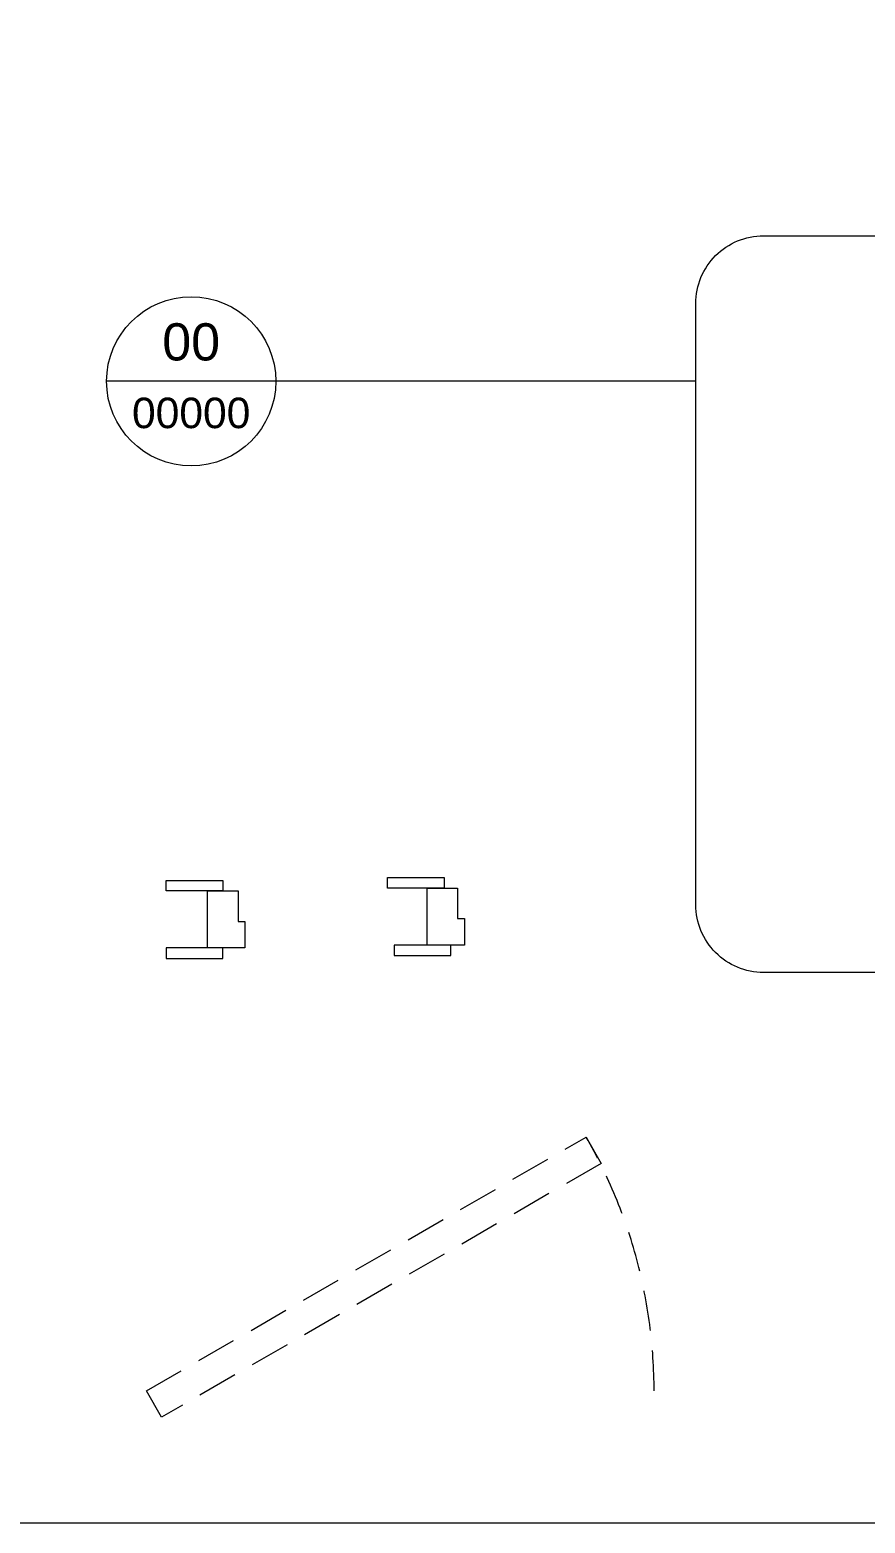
# Model space of a CAD drawing. Header units: millimetres. Extents: x -18512 to 101824, y -95768 to 52898.
# Drawn here: x -15290 to -14056, y -5960 to -3754 of the extents above; entities that cross this region are included whole.
import ezdxf
from ezdxf.enums import TextEntityAlignment as Align

# ---------------------------------------------------------------- set-up
doc = ezdxf.new("R2010")
doc.units = ezdxf.units.MM
doc.header["$LTSCALE"] = 25
doc.linetypes.add('HIDDEN2', pattern=[4.7625, 3.175, -1.5875])
doc.layers.get('0').update_dxf_attribs({"color": 254, "lineweight": 0})
doc.layers.add('_FW_NOTES', color=252, linetype='Continuous', lineweight=0)
doc.styles.get("Standard").update_dxf_attribs({"font": 'arial.ttf'})

# ---------------------------------------------------------------- blocks, each defined once
blk = doc.blocks.new('*U76')
at = {"layer": '_FW_NOTES', "color": 1, "linetype": 'ByBlock', "flags": 128}
blk.add_lwpolyline([(0, 1088.3), (1025, 1088.3, -0.414214), (1125, 988.3), (1125, 100, -0.414214), (1025, 0), (0, 0, -0.414214), (-100, 100), (-100, 988.3, -0.414214)], format="xyb", close=True, dxfattribs=at)
blk = doc.blocks.new('*U77')
for p, q in [((504.6, -14.2), (254.6, -14.2)), ((1125, -14.2), (504.6, -14.2))]:
    blk.add_line(p, q)
blk.add_circle((379.6, -14.2), 125)
for tag, height, p in [('REF1', 55, (379.6, 16.6)), ('REF2', 45, (379.6, -83.4))]:
    blk.add_attdef(tag, text='', height=height).set_placement(p, align=Align.CENTER)
blk = doc.blocks.new('*U79')
for p, q in [((0, 84.1), (45, 84.1)), ((0, 0), (0, 84.1)), ((45, 84.1), (45, 39.1)), ((45, 39.1), (55, 39.1)), ((55, 39.1), (55, 0)), ((55, 0), (0, 0))]:
    blk.add_line(p, q)
for points in [[(22.5, 99.6), (22.5, 84.1), (-61.3, 84.1), (-61.3, 99.6)], [(22.5, -15.6), (22.5, 0), (-61.3, 0), (-61.3, -15.6)]]:
    blk.add_lwpolyline(points, close=True)
blk = doc.blocks.new('door_dynamic_06')
at = {"linetype": 'HIDDEN2', "ltscale": 0.75}
blk.add_lwpolyline([(0, 0), (649.5, 375), (672, 336), (22.5, -39)], close=True, dxfattribs=at)
blk.add_arc((0, 0), 750, 0, 30, dxfattribs=at)
blk = doc.blocks.new('*U82')
for p, q in [((0, 84.1), (45, 84.1)), ((0, 0), (0, 84.1)), ((45, 84.1), (45, 39.1)), ((45, 39.1), (55, 39.1)), ((55, 39.1), (55, 0)), ((55, 0), (0, 0))]:
    blk.add_line(p, q)
for points in [[(25, 99.6), (25, 84.1), (-58.8, 84.1), (-58.8, 99.6)], [(35, -15.6), (35, 0), (-48.8, 0), (-48.8, -15.6)]]:
    blk.add_lwpolyline(points, close=True)

msp = doc.modelspace()

# ---------------------------------------------------------------- linework, layer by layer
at = {"lineweight": 0}
msp.add_lwpolyline([(-16308.8, -3709.6), (-12771.9, -3709.6), (-12771.9, -5960.2), (-16308.8, -5960.2)], close=True, dxfattribs=at)

# ---------------------------------------------------------------- block references
for name, p in [('*U76', (-14206.3, -5146.6)), ('*U82', (-14703.1, -5106.2)), ('*U79', (-15027.5, -5110.4)), ('door_dynamic_06', (-15117.9, -5764.8))]:
    msp.add_blockref(name, p, dxfattribs=at)
ref = msp.add_blockref('*U77', (-15431.3, -4259.1), dxfattribs=at)
ref.add_attrib('REF1', '00', dxfattribs={"height": 55}).set_placement((-15051.7, -4242.5), align=Align.CENTER)
ref.add_attrib('REF2', '00000', dxfattribs={"height": 45}).set_placement((-15051.7, -4342.5), align=Align.CENTER)
ref.add_attrib('REF1', '00', dxfattribs={"height": 55}).set_placement((-15051.7, -4242.5), align=Align.CENTER)
ref.add_attrib('REF2', '00000', dxfattribs={"height": 45}).set_placement((-15051.7, -4342.5), align=Align.CENTER)
ref.add_attrib('REF1', '00', dxfattribs={"height": 55}).set_placement((-15051.7, -4242.5), align=Align.CENTER)
ref.add_attrib('REF2', '00000', dxfattribs={"height": 45}).set_placement((-15051.7, -4342.5), align=Align.CENTER)
ref.add_attrib('REF1', '00', dxfattribs={"height": 55}).set_placement((-15051.7, -4242.5), align=Align.CENTER)
ref.add_attrib('REF2', '00000', dxfattribs={"height": 45}).set_placement((-15051.7, -4342.5), align=Align.CENTER)
ref.add_attrib('REF1', '00', dxfattribs={"height": 55}).set_placement((-15051.7, -4242.5), align=Align.CENTER)
ref.add_attrib('REF2', '00000', dxfattribs={"height": 45}).set_placement((-15051.7, -4342.5), align=Align.CENTER)
ref.add_attrib('REF1', '00', dxfattribs={"height": 55}).set_placement((-15051.7, -4242.5), align=Align.CENTER)
ref.add_attrib('REF2', '00000', dxfattribs={"height": 45}).set_placement((-15051.7, -4342.5), align=Align.CENTER)
ref.add_attrib('REF1', '00', dxfattribs={"height": 55}).set_placement((-15051.7, -4242.5), align=Align.CENTER)
ref.add_attrib('REF2', '00000', dxfattribs={"height": 45}).set_placement((-15051.7, -4342.5), align=Align.CENTER)
ref.add_attrib('REF1', '00', dxfattribs={"height": 55}).set_placement((-15051.7, -4242.5), align=Align.CENTER)
ref.add_attrib('REF2', '00000', dxfattribs={"height": 45}).set_placement((-15051.7, -4342.5), align=Align.CENTER)
ref.add_attrib('REF1', '00', dxfattribs={"height": 55}).set_placement((-15051.7, -4242.5), align=Align.CENTER)
ref.add_attrib('REF2', '00000', dxfattribs={"height": 45}).set_placement((-15051.7, -4342.5), align=Align.CENTER)
ref.add_attrib('REF1', '00', dxfattribs={"height": 55}).set_placement((-15051.7, -4242.5), align=Align.CENTER)
ref.add_attrib('REF2', '00000', dxfattribs={"height": 45}).set_placement((-15051.7, -4342.5), align=Align.CENTER)
ref.add_attrib('REF1', '00', dxfattribs={"height": 55}).set_placement((-15051.7, -4242.5), align=Align.CENTER)
ref.add_attrib('REF2', '00000', dxfattribs={"height": 45}).set_placement((-15051.7, -4342.5), align=Align.CENTER)
ref.add_attrib('REF1', '00', dxfattribs={"height": 55}).set_placement((-15051.7, -4242.5), align=Align.CENTER)
ref.add_attrib('REF2', '00000', dxfattribs={"height": 45}).set_placement((-15051.7, -4342.5), align=Align.CENTER)
ref.add_attrib('REF1', '00', dxfattribs={"height": 55}).set_placement((-15051.7, -4242.5), align=Align.CENTER)
ref.add_attrib('REF2', '00000', dxfattribs={"height": 45}).set_placement((-15051.7, -4342.5), align=Align.CENTER)
ref.add_attrib('REF1', '00', dxfattribs={"height": 55}).set_placement((-15051.7, -4242.5), align=Align.CENTER)
ref.add_attrib('REF2', '00000', dxfattribs={"height": 45}).set_placement((-15051.7, -4342.5), align=Align.CENTER)
ref.add_attrib('REF1', '00', dxfattribs={"height": 55}).set_placement((-15051.7, -4242.5), align=Align.CENTER)
ref.add_attrib('REF2', '00000', dxfattribs={"height": 45}).set_placement((-15051.7, -4342.5), align=Align.CENTER)
ref.add_attrib('REF1', '00', dxfattribs={"height": 55}).set_placement((-15051.7, -4242.5), align=Align.CENTER)
ref.add_attrib('REF2', '00000', dxfattribs={"height": 45}).set_placement((-15051.7, -4342.5), align=Align.CENTER)
ref.add_attrib('REF1', '00', dxfattribs={"height": 55}).set_placement((-15051.7, -4242.5), align=Align.CENTER)
ref.add_attrib('REF2', '00000', dxfattribs={"height": 45}).set_placement((-15051.7, -4342.5), align=Align.CENTER)
ref.add_attrib('REF1', '00', dxfattribs={"height": 55}).set_placement((-15051.7, -4242.5), align=Align.CENTER)
ref.add_attrib('REF2', '00000', dxfattribs={"height": 45}).set_placement((-15051.7, -4342.5), align=Align.CENTER)
ref.add_attrib('REF1', '00', dxfattribs={"height": 55}).set_placement((-15051.7, -4242.5), align=Align.CENTER)
ref.add_attrib('REF2', '00000', dxfattribs={"height": 45}).set_placement((-15051.7, -4342.5), align=Align.CENTER)
ref.add_attrib('REF1', '00', dxfattribs={"height": 55}).set_placement((-15051.7, -4242.5), align=Align.CENTER)
ref.add_attrib('REF2', '00000', dxfattribs={"height": 45}).set_placement((-15051.7, -4342.5), align=Align.CENTER)
ref.add_attrib('REF1', '00', dxfattribs={"height": 55}).set_placement((-15051.7, -4242.5), align=Align.CENTER)
ref.add_attrib('REF2', '00000', dxfattribs={"height": 45}).set_placement((-15051.7, -4342.5), align=Align.CENTER)
ref.add_attrib('REF1', '00', dxfattribs={"height": 55}).set_placement((-15051.7, -4242.5), align=Align.CENTER)
ref.add_attrib('REF2', '00000', dxfattribs={"height": 45}).set_placement((-15051.7, -4342.5), align=Align.CENTER)
ref.add_attrib('REF1', '00', dxfattribs={"height": 55}).set_placement((-15051.7, -4242.5), align=Align.CENTER)
ref.add_attrib('REF2', '00000', dxfattribs={"height": 45}).set_placement((-15051.7, -4342.5), align=Align.CENTER)
ref.add_attrib('REF1', '00', dxfattribs={"height": 55}).set_placement((-15051.7, -4242.5), align=Align.CENTER)
ref.add_attrib('REF2', '00000', dxfattribs={"height": 45}).set_placement((-15051.7, -4342.5), align=Align.CENTER)
ref.add_attrib('REF1', '00', dxfattribs={"height": 55}).set_placement((-15051.7, -4242.5), align=Align.CENTER)
ref.add_attrib('REF2', '00000', dxfattribs={"height": 45}).set_placement((-15051.7, -4342.5), align=Align.CENTER)
ref.add_attrib('REF1', '00', dxfattribs={"height": 55}).set_placement((-15051.7, -4242.5), align=Align.CENTER)
ref.add_attrib('REF2', '00000', dxfattribs={"height": 45}).set_placement((-15051.7, -4342.5), align=Align.CENTER)
ref.add_attrib('REF1', '00', dxfattribs={"height": 55}).set_placement((-15051.7, -4242.5), align=Align.CENTER)
ref.add_attrib('REF2', '00000', dxfattribs={"height": 45}).set_placement((-15051.7, -4342.5), align=Align.CENTER)
ref.add_attrib('REF1', '00', dxfattribs={"height": 55}).set_placement((-15051.7, -4242.5), align=Align.CENTER)
ref.add_attrib('REF2', '00000', dxfattribs={"height": 45}).set_placement((-15051.7, -4342.5), align=Align.CENTER)
ref.add_attrib('REF1', '00', dxfattribs={"height": 55}).set_placement((-15051.7, -4242.5), align=Align.CENTER)
ref.add_attrib('REF2', '00000', dxfattribs={"height": 45}).set_placement((-15051.7, -4342.5), align=Align.CENTER)
ref.add_attrib('REF1', '00', dxfattribs={"height": 55}).set_placement((-15051.7, -4242.5), align=Align.CENTER)
ref.add_attrib('REF2', '00000', dxfattribs={"height": 45}).set_placement((-15051.7, -4342.5), align=Align.CENTER)
ref.add_attrib('REF1', '00', dxfattribs={"height": 55}).set_placement((-15051.7, -4242.5), align=Align.CENTER)
ref.add_attrib('REF2', '00000', dxfattribs={"height": 45}).set_placement((-15051.7, -4342.5), align=Align.CENTER)
ref.add_attrib('REF1', '00', dxfattribs={"height": 55}).set_placement((-15051.7, -4242.5), align=Align.CENTER)
ref.add_attrib('REF2', '00000', dxfattribs={"height": 45}).set_placement((-15051.7, -4342.5), align=Align.CENTER)
ref.add_attrib('REF1', '00', dxfattribs={"height": 55}).set_placement((-15051.7, -4242.5), align=Align.CENTER)
ref.add_attrib('REF2', '00000', dxfattribs={"height": 45}).set_placement((-15051.7, -4342.5), align=Align.CENTER)
ref.add_attrib('REF1', '00', dxfattribs={"height": 55}).set_placement((-15051.7, -4242.5), align=Align.CENTER)
ref.add_attrib('REF2', '00000', dxfattribs={"height": 45}).set_placement((-15051.7, -4342.5), align=Align.CENTER)
ref.add_attrib('REF1', '00', dxfattribs={"height": 55}).set_placement((-15051.7, -4242.5), align=Align.CENTER)
ref.add_attrib('REF2', '00000', dxfattribs={"height": 45}).set_placement((-15051.7, -4342.5), align=Align.CENTER)
ref.add_attrib('REF1', '00', dxfattribs={"height": 55}).set_placement((-15051.7, -4242.5), align=Align.CENTER)
ref.add_attrib('REF2', '00000', dxfattribs={"height": 45}).set_placement((-15051.7, -4342.5), align=Align.CENTER)
ref.add_attrib('REF1', '00', dxfattribs={"height": 55}).set_placement((-15051.7, -4242.5), align=Align.CENTER)
ref.add_attrib('REF2', '00000', dxfattribs={"height": 45}).set_placement((-15051.7, -4342.5), align=Align.CENTER)
ref.add_attrib('REF1', '00', dxfattribs={"height": 55}).set_placement((-15051.7, -4242.5), align=Align.CENTER)
ref.add_attrib('REF2', '00000', dxfattribs={"height": 45}).set_placement((-15051.7, -4342.5), align=Align.CENTER)
ref.add_attrib('REF1', '00', dxfattribs={"height": 55}).set_placement((-15051.7, -4242.5), align=Align.CENTER)
ref.add_attrib('REF2', '00000', dxfattribs={"height": 45}).set_placement((-15051.7, -4342.5), align=Align.CENTER)
ref.add_attrib('REF1', '00', dxfattribs={"height": 55}).set_placement((-15051.7, -4242.5), align=Align.CENTER)
ref.add_attrib('REF2', '00000', dxfattribs={"height": 45}).set_placement((-15051.7, -4342.5), align=Align.CENTER)
ref.add_attrib('REF1', '00', dxfattribs={"height": 55}).set_placement((-15051.7, -4242.5), align=Align.CENTER)
ref.add_attrib('REF2', '00000', dxfattribs={"height": 45}).set_placement((-15051.7, -4342.5), align=Align.CENTER)
ref.add_attrib('REF1', '00', dxfattribs={"height": 55}).set_placement((-15051.7, -4242.5), align=Align.CENTER)
ref.add_attrib('REF2', '00000', dxfattribs={"height": 45}).set_placement((-15051.7, -4342.5), align=Align.CENTER)
ref.add_attrib('REF1', '00', dxfattribs={"height": 55}).set_placement((-15051.7, -4242.5), align=Align.CENTER)
ref.add_attrib('REF2', '00000', dxfattribs={"height": 45}).set_placement((-15051.7, -4342.5), align=Align.CENTER)
ref.add_attrib('REF1', '00', dxfattribs={"height": 55}).set_placement((-15051.7, -4242.5), align=Align.CENTER)
ref.add_attrib('REF2', '00000', dxfattribs={"height": 45}).set_placement((-15051.7, -4342.5), align=Align.CENTER)
ref.add_attrib('REF1', '00', dxfattribs={"height": 55}).set_placement((-15051.7, -4242.5), align=Align.CENTER)
ref.add_attrib('REF2', '00000', dxfattribs={"height": 45}).set_placement((-15051.7, -4342.5), align=Align.CENTER)
ref.add_attrib('REF1', '00', dxfattribs={"height": 55}).set_placement((-15051.7, -4242.5), align=Align.CENTER)
ref.add_attrib('REF2', '00000', dxfattribs={"height": 45}).set_placement((-15051.7, -4342.5), align=Align.CENTER)
ref.add_attrib('REF1', '00', dxfattribs={"height": 55}).set_placement((-15051.7, -4242.5), align=Align.CENTER)
ref.add_attrib('REF2', '00000', dxfattribs={"height": 45}).set_placement((-15051.7, -4342.5), align=Align.CENTER)
ref.add_attrib('REF1', '00', dxfattribs={"height": 55}).set_placement((-15051.7, -4242.5), align=Align.CENTER)
ref.add_attrib('REF2', '00000', dxfattribs={"height": 45}).set_placement((-15051.7, -4342.5), align=Align.CENTER)
ref.add_attrib('REF1', '00', dxfattribs={"height": 55}).set_placement((-15051.7, -4242.5), align=Align.CENTER)
ref.add_attrib('REF2', '00000', dxfattribs={"height": 45}).set_placement((-15051.7, -4342.5), align=Align.CENTER)
ref.add_attrib('REF1', '00', dxfattribs={"height": 55}).set_placement((-15051.7, -4242.5), align=Align.CENTER)
ref.add_attrib('REF2', '00000', dxfattribs={"height": 45}).set_placement((-15051.7, -4342.5), align=Align.CENTER)
ref.add_attrib('REF1', '00', dxfattribs={"height": 55}).set_placement((-15051.7, -4242.5), align=Align.CENTER)
ref.add_attrib('REF2', '00000', dxfattribs={"height": 45}).set_placement((-15051.7, -4342.5), align=Align.CENTER)
ref.add_attrib('REF1', '00', dxfattribs={"height": 55}).set_placement((-15051.7, -4242.5), align=Align.CENTER)
ref.add_attrib('REF2', '00000', dxfattribs={"height": 45}).set_placement((-15051.7, -4342.5), align=Align.CENTER)
ref.add_attrib('REF1', '00', dxfattribs={"height": 55}).set_placement((-15051.7, -4242.5), align=Align.CENTER)
ref.add_attrib('REF2', '00000', dxfattribs={"height": 45}).set_placement((-15051.7, -4342.5), align=Align.CENTER)
ref.add_attrib('REF1', '00', dxfattribs={"height": 55}).set_placement((-15051.7, -4242.5), align=Align.CENTER)
ref.add_attrib('REF2', '00000', dxfattribs={"height": 45}).set_placement((-15051.7, -4342.5), align=Align.CENTER)
ref.add_attrib('REF1', '00', dxfattribs={"height": 55}).set_placement((-15051.7, -4242.5), align=Align.CENTER)
ref.add_attrib('REF2', '00000', dxfattribs={"height": 45}).set_placement((-15051.7, -4342.5), align=Align.CENTER)
ref.add_attrib('REF1', '00', dxfattribs={"height": 55}).set_placement((-15051.7, -4242.5), align=Align.CENTER)
ref.add_attrib('REF2', '00000', dxfattribs={"height": 45}).set_placement((-15051.7, -4342.5), align=Align.CENTER)
ref.add_attrib('REF1', '00', dxfattribs={"height": 55}).set_placement((-15051.7, -4242.5), align=Align.CENTER)
ref.add_attrib('REF2', '00000', dxfattribs={"height": 45}).set_placement((-15051.7, -4342.5), align=Align.CENTER)
ref.add_attrib('REF1', '00', dxfattribs={"height": 55}).set_placement((-15051.7, -4242.5), align=Align.CENTER)
ref.add_attrib('REF2', '00000', dxfattribs={"height": 45}).set_placement((-15051.7, -4342.5), align=Align.CENTER)
ref.add_attrib('REF1', '00', dxfattribs={"height": 55}).set_placement((-15051.7, -4242.5), align=Align.CENTER)
ref.add_attrib('REF2', '00000', dxfattribs={"height": 45}).set_placement((-15051.7, -4342.5), align=Align.CENTER)
ref.add_attrib('REF1', '00', dxfattribs={"height": 55}).set_placement((-15051.7, -4242.5), align=Align.CENTER)
ref.add_attrib('REF2', '00000', dxfattribs={"height": 45}).set_placement((-15051.7, -4342.5), align=Align.CENTER)
ref.add_attrib('REF1', '00', dxfattribs={"height": 55}).set_placement((-15051.7, -4242.5), align=Align.CENTER)
ref.add_attrib('REF2', '00000', dxfattribs={"height": 45}).set_placement((-15051.7, -4342.5), align=Align.CENTER)
ref.add_attrib('REF1', '00', dxfattribs={"height": 55}).set_placement((-15051.7, -4242.5), align=Align.CENTER)
ref.add_attrib('REF2', '00000', dxfattribs={"height": 45}).set_placement((-15051.7, -4342.5), align=Align.CENTER)
ref.add_attrib('REF1', '00', dxfattribs={"height": 55}).set_placement((-15051.7, -4242.5), align=Align.CENTER)
ref.add_attrib('REF2', '00000', dxfattribs={"height": 45}).set_placement((-15051.7, -4342.5), align=Align.CENTER)
ref.add_attrib('REF1', '00', dxfattribs={"height": 55}).set_placement((-15051.7, -4242.5), align=Align.CENTER)
ref.add_attrib('REF2', '00000', dxfattribs={"height": 45}).set_placement((-15051.7, -4342.5), align=Align.CENTER)
ref.add_attrib('REF1', '00', dxfattribs={"height": 55}).set_placement((-15051.7, -4242.5), align=Align.CENTER)
ref.add_attrib('REF2', '00000', dxfattribs={"height": 45}).set_placement((-15051.7, -4342.5), align=Align.CENTER)
ref.add_attrib('REF1', '00', dxfattribs={"height": 55}).set_placement((-15051.7, -4242.5), align=Align.CENTER)
ref.add_attrib('REF2', '00000', dxfattribs={"height": 45}).set_placement((-15051.7, -4342.5), align=Align.CENTER)
ref.add_attrib('REF1', '00', dxfattribs={"height": 55}).set_placement((-15051.7, -4242.5), align=Align.CENTER)
ref.add_attrib('REF2', '00000', dxfattribs={"height": 45}).set_placement((-15051.7, -4342.5), align=Align.CENTER)
ref.add_attrib('REF1', '00', dxfattribs={"height": 55}).set_placement((-15051.7, -4242.5), align=Align.CENTER)
ref.add_attrib('REF2', '00000', dxfattribs={"height": 45}).set_placement((-15051.7, -4342.5), align=Align.CENTER)
ref.add_attrib('REF1', '00', dxfattribs={"height": 55}).set_placement((-15051.7, -4242.5), align=Align.CENTER)
ref.add_attrib('REF2', '00000', dxfattribs={"height": 45}).set_placement((-15051.7, -4342.5), align=Align.CENTER)
ref.add_attrib('REF1', '00', dxfattribs={"height": 55}).set_placement((-15051.7, -4242.5), align=Align.CENTER)
ref.add_attrib('REF2', '00000', dxfattribs={"height": 45}).set_placement((-15051.7, -4342.5), align=Align.CENTER)
ref.add_attrib('REF1', '00', dxfattribs={"height": 55}).set_placement((-15051.7, -4242.5), align=Align.CENTER)
ref.add_attrib('REF2', '00000', dxfattribs={"height": 45}).set_placement((-15051.7, -4342.5), align=Align.CENTER)
ref.add_attrib('REF1', '00', dxfattribs={"height": 55}).set_placement((-15051.7, -4242.5), align=Align.CENTER)
ref.add_attrib('REF2', '00000', dxfattribs={"height": 45}).set_placement((-15051.7, -4342.5), align=Align.CENTER)
ref.add_attrib('REF1', '00', dxfattribs={"height": 55}).set_placement((-15051.7, -4242.5), align=Align.CENTER)
ref.add_attrib('REF2', '00000', dxfattribs={"height": 45}).set_placement((-15051.7, -4342.5), align=Align.CENTER)
ref.add_attrib('REF1', '00', dxfattribs={"height": 55}).set_placement((-15051.7, -4242.5), align=Align.CENTER)
ref.add_attrib('REF2', '00000', dxfattribs={"height": 45}).set_placement((-15051.7, -4342.5), align=Align.CENTER)
ref.add_attrib('REF1', '00', dxfattribs={"height": 55}).set_placement((-15051.7, -4242.5), align=Align.CENTER)
ref.add_attrib('REF2', '00000', dxfattribs={"height": 45}).set_placement((-15051.7, -4342.5), align=Align.CENTER)
ref.add_attrib('REF1', '00', dxfattribs={"height": 55}).set_placement((-15051.7, -4242.5), align=Align.CENTER)
ref.add_attrib('REF2', '00000', dxfattribs={"height": 45}).set_placement((-15051.7, -4342.5), align=Align.CENTER)
ref.add_attrib('REF1', '00', dxfattribs={"height": 55}).set_placement((-15051.7, -4242.5), align=Align.CENTER)
ref.add_attrib('REF2', '00000', dxfattribs={"height": 45}).set_placement((-15051.7, -4342.5), align=Align.CENTER)
ref.add_attrib('REF1', '00', dxfattribs={"height": 55}).set_placement((-15051.7, -4242.5), align=Align.CENTER)
ref.add_attrib('REF2', '00000', dxfattribs={"height": 45}).set_placement((-15051.7, -4342.5), align=Align.CENTER)
ref.add_attrib('REF1', '00', dxfattribs={"height": 55}).set_placement((-15051.7, -4242.5), align=Align.CENTER)
ref.add_attrib('REF2', '00000', dxfattribs={"height": 45}).set_placement((-15051.7, -4342.5), align=Align.CENTER)
ref.add_attrib('REF1', '00', dxfattribs={"height": 55}).set_placement((-15051.7, -4242.5), align=Align.CENTER)
ref.add_attrib('REF2', '00000', dxfattribs={"height": 45}).set_placement((-15051.7, -4342.5), align=Align.CENTER)
ref.add_attrib('REF1', '00', dxfattribs={"height": 55}).set_placement((-15051.7, -4242.5), align=Align.CENTER)
ref.add_attrib('REF2', '00000', dxfattribs={"height": 45}).set_placement((-15051.7, -4342.5), align=Align.CENTER)
ref.add_attrib('REF1', '00', dxfattribs={"height": 55}).set_placement((-15051.7, -4242.5), align=Align.CENTER)
ref.add_attrib('REF2', '00000', dxfattribs={"height": 45}).set_placement((-15051.7, -4342.5), align=Align.CENTER)
ref.add_attrib('REF1', '00', dxfattribs={"height": 55}).set_placement((-15051.7, -4242.5), align=Align.CENTER)
ref.add_attrib('REF2', '00000', dxfattribs={"height": 45}).set_placement((-15051.7, -4342.5), align=Align.CENTER)
ref.add_attrib('REF1', '00', dxfattribs={"height": 55}).set_placement((-15051.7, -4242.5), align=Align.CENTER)
ref.add_attrib('REF2', '00000', dxfattribs={"height": 45}).set_placement((-15051.7, -4342.5), align=Align.CENTER)
ref.add_attrib('REF1', '00', dxfattribs={"height": 55}).set_placement((-15051.7, -4242.5), align=Align.CENTER)
ref.add_attrib('REF2', '00000', dxfattribs={"height": 45}).set_placement((-15051.7, -4342.5), align=Align.CENTER)
ref.add_attrib('REF1', '00', dxfattribs={"height": 55}).set_placement((-15051.7, -4242.5), align=Align.CENTER)
ref.add_attrib('REF2', '00000', dxfattribs={"height": 45}).set_placement((-15051.7, -4342.5), align=Align.CENTER)
ref.add_attrib('REF1', '00', dxfattribs={"height": 55}).set_placement((-15051.7, -4242.5), align=Align.CENTER)
ref.add_attrib('REF2', '00000', dxfattribs={"height": 45}).set_placement((-15051.7, -4342.5), align=Align.CENTER)
ref.add_attrib('REF1', '00', dxfattribs={"height": 55}).set_placement((-15051.7, -4242.5), align=Align.CENTER)
ref.add_attrib('REF2', '00000', dxfattribs={"height": 45}).set_placement((-15051.7, -4342.5), align=Align.CENTER)
ref.add_attrib('REF1', '00', dxfattribs={"height": 55}).set_placement((-15051.7, -4242.5), align=Align.CENTER)
ref.add_attrib('REF2', '00000', dxfattribs={"height": 45}).set_placement((-15051.7, -4342.5), align=Align.CENTER)
ref.add_attrib('REF1', '00', dxfattribs={"height": 55}).set_placement((-15051.7, -4242.5), align=Align.CENTER)
ref.add_attrib('REF2', '00000', dxfattribs={"height": 45}).set_placement((-15051.7, -4342.5), align=Align.CENTER)
ref.add_attrib('REF1', '00', dxfattribs={"height": 55}).set_placement((-15051.7, -4242.5), align=Align.CENTER)
ref.add_attrib('REF2', '00000', dxfattribs={"height": 45}).set_placement((-15051.7, -4342.5), align=Align.CENTER)
ref.add_attrib('REF1', '00', dxfattribs={"height": 55}).set_placement((-15051.7, -4242.5), align=Align.CENTER)
ref.add_attrib('REF2', '00000', dxfattribs={"height": 45}).set_placement((-15051.7, -4342.5), align=Align.CENTER)
ref.add_attrib('REF1', '00', dxfattribs={"height": 55}).set_placement((-15051.7, -4242.5), align=Align.CENTER)
ref.add_attrib('REF2', '00000', dxfattribs={"height": 45}).set_placement((-15051.7, -4342.5), align=Align.CENTER)
ref.add_attrib('REF1', '00', dxfattribs={"height": 55}).set_placement((-15051.7, -4242.5), align=Align.CENTER)
ref.add_attrib('REF2', '00000', dxfattribs={"height": 45}).set_placement((-15051.7, -4342.5), align=Align.CENTER)
ref.add_attrib('REF1', '00', dxfattribs={"height": 55}).set_placement((-15051.7, -4242.5), align=Align.CENTER)
ref.add_attrib('REF2', '00000', dxfattribs={"height": 45}).set_placement((-15051.7, -4342.5), align=Align.CENTER)
ref.add_attrib('REF1', '00', dxfattribs={"height": 55}).set_placement((-15051.7, -4242.5), align=Align.CENTER)
ref.add_attrib('REF2', '00000', dxfattribs={"height": 45}).set_placement((-15051.7, -4342.5), align=Align.CENTER)
ref.add_attrib('REF1', '00', dxfattribs={"height": 55}).set_placement((-15051.7, -4242.5), align=Align.CENTER)
ref.add_attrib('REF2', '00000', dxfattribs={"height": 45}).set_placement((-15051.7, -4342.5), align=Align.CENTER)
ref.add_attrib('REF1', '00', dxfattribs={"height": 55}).set_placement((-15051.7, -4242.5), align=Align.CENTER)
ref.add_attrib('REF2', '00000', dxfattribs={"height": 45}).set_placement((-15051.7, -4342.5), align=Align.CENTER)
ref.add_attrib('REF1', '00', dxfattribs={"height": 55}).set_placement((-15051.7, -4242.5), align=Align.CENTER)
ref.add_attrib('REF2', '00000', dxfattribs={"height": 45}).set_placement((-15051.7, -4342.5), align=Align.CENTER)
ref.add_attrib('REF1', '00', dxfattribs={"height": 55}).set_placement((-15051.7, -4242.5), align=Align.CENTER)
ref.add_attrib('REF2', '00000', dxfattribs={"height": 45}).set_placement((-15051.7, -4342.5), align=Align.CENTER)
ref.add_attrib('REF1', '00', dxfattribs={"height": 55}).set_placement((-15051.7, -4242.5), align=Align.CENTER)
ref.add_attrib('REF2', '00000', dxfattribs={"height": 45}).set_placement((-15051.7, -4342.5), align=Align.CENTER)
ref.add_attrib('REF1', '00', dxfattribs={"height": 55}).set_placement((-15051.7, -4242.5), align=Align.CENTER)
ref.add_attrib('REF2', '00000', dxfattribs={"height": 45}).set_placement((-15051.7, -4342.5), align=Align.CENTER)
ref.add_attrib('REF1', '00', dxfattribs={"height": 55}).set_placement((-15051.7, -4242.5), align=Align.CENTER)
ref.add_attrib('REF2', '00000', dxfattribs={"height": 45}).set_placement((-15051.7, -4342.5), align=Align.CENTER)
ref.add_attrib('REF1', '00', dxfattribs={"height": 55}).set_placement((-15051.7, -4242.5), align=Align.CENTER)
ref.add_attrib('REF2', '00000', dxfattribs={"height": 45}).set_placement((-15051.7, -4342.5), align=Align.CENTER)
ref.add_attrib('REF1', '00', dxfattribs={"height": 55}).set_placement((-15051.7, -4242.5), align=Align.CENTER)
ref.add_attrib('REF2', '00000', dxfattribs={"height": 45}).set_placement((-15051.7, -4342.5), align=Align.CENTER)
ref.add_attrib('REF1', '00', dxfattribs={"height": 55}).set_placement((-15051.7, -4242.5), align=Align.CENTER)
ref.add_attrib('REF2', '00000', dxfattribs={"height": 45}).set_placement((-15051.7, -4342.5), align=Align.CENTER)
ref.add_attrib('REF1', '00', dxfattribs={"height": 55}).set_placement((-15051.7, -4242.5), align=Align.CENTER)
ref.add_attrib('REF2', '00000', dxfattribs={"height": 45}).set_placement((-15051.7, -4342.5), align=Align.CENTER)
ref.add_attrib('REF1', '00', dxfattribs={"height": 55}).set_placement((-15051.7, -4242.5), align=Align.CENTER)
ref.add_attrib('REF2', '00000', dxfattribs={"height": 45}).set_placement((-15051.7, -4342.5), align=Align.CENTER)
ref.add_attrib('REF1', '00', dxfattribs={"height": 55}).set_placement((-15051.7, -4242.5), align=Align.CENTER)
ref.add_attrib('REF2', '00000', dxfattribs={"height": 45}).set_placement((-15051.7, -4342.5), align=Align.CENTER)
ref.add_attrib('REF1', '00', dxfattribs={"height": 55}).set_placement((-15051.7, -4242.5), align=Align.CENTER)
ref.add_attrib('REF2', '00000', dxfattribs={"height": 45}).set_placement((-15051.7, -4342.5), align=Align.CENTER)
ref.add_attrib('REF1', '00', dxfattribs={"height": 55}).set_placement((-15051.7, -4242.5), align=Align.CENTER)
ref.add_attrib('REF2', '00000', dxfattribs={"height": 45}).set_placement((-15051.7, -4342.5), align=Align.CENTER)
ref.add_attrib('REF1', '00', dxfattribs={"height": 55}).set_placement((-15051.7, -4242.5), align=Align.CENTER)
ref.add_attrib('REF2', '00000', dxfattribs={"height": 45}).set_placement((-15051.7, -4342.5), align=Align.CENTER)
ref.add_attrib('REF1', '00', dxfattribs={"height": 55}).set_placement((-15051.7, -4242.5), align=Align.CENTER)
ref.add_attrib('REF2', '00000', dxfattribs={"height": 45}).set_placement((-15051.7, -4342.5), align=Align.CENTER)
ref.add_attrib('REF1', '00', dxfattribs={"height": 55}).set_placement((-15051.7, -4242.5), align=Align.CENTER)
ref.add_attrib('REF2', '00000', dxfattribs={"height": 45}).set_placement((-15051.7, -4342.5), align=Align.CENTER)
ref.add_attrib('REF1', '00', dxfattribs={"height": 55}).set_placement((-15051.7, -4242.5), align=Align.CENTER)
ref.add_attrib('REF2', '00000', dxfattribs={"height": 45}).set_placement((-15051.7, -4342.5), align=Align.CENTER)
ref.add_attrib('REF1', '00', dxfattribs={"height": 55}).set_placement((-15051.7, -4242.5), align=Align.CENTER)
ref.add_attrib('REF2', '00000', dxfattribs={"height": 45}).set_placement((-15051.7, -4342.5), align=Align.CENTER)
ref.add_attrib('REF1', '00', dxfattribs={"height": 55}).set_placement((-15051.7, -4242.5), align=Align.CENTER)
ref.add_attrib('REF2', '00000', dxfattribs={"height": 45}).set_placement((-15051.7, -4342.5), align=Align.CENTER)
ref.add_attrib('REF1', '00', dxfattribs={"height": 55}).set_placement((-15051.7, -4242.5), align=Align.CENTER)
ref.add_attrib('REF2', '00000', dxfattribs={"height": 45}).set_placement((-15051.7, -4342.5), align=Align.CENTER)
ref.add_attrib('REF1', '00', dxfattribs={"height": 55}).set_placement((-15051.7, -4242.5), align=Align.CENTER)
ref.add_attrib('REF2', '00000', dxfattribs={"height": 45}).set_placement((-15051.7, -4342.5), align=Align.CENTER)
ref.add_attrib('REF1', '00', dxfattribs={"height": 55}).set_placement((-15051.7, -4242.5), align=Align.CENTER)
ref.add_attrib('REF2', '00000', dxfattribs={"height": 45}).set_placement((-15051.7, -4342.5), align=Align.CENTER)
ref.add_attrib('REF1', '00', dxfattribs={"height": 55}).set_placement((-15051.7, -4242.5), align=Align.CENTER)
ref.add_attrib('REF2', '00000', dxfattribs={"height": 45}).set_placement((-15051.7, -4342.5), align=Align.CENTER)
ref.add_attrib('REF1', '00', dxfattribs={"height": 55}).set_placement((-15051.7, -4242.5), align=Align.CENTER)
ref.add_attrib('REF2', '00000', dxfattribs={"height": 45}).set_placement((-15051.7, -4342.5), align=Align.CENTER)
ref.add_attrib('REF1', '00', dxfattribs={"height": 55}).set_placement((-15051.7, -4242.5), align=Align.CENTER)
ref.add_attrib('REF2', '00000', dxfattribs={"height": 45}).set_placement((-15051.7, -4342.5), align=Align.CENTER)
ref.add_attrib('REF1', '00', dxfattribs={"height": 55}).set_placement((-15051.7, -4242.5), align=Align.CENTER)
ref.add_attrib('REF2', '00000', dxfattribs={"height": 45}).set_placement((-15051.7, -4342.5), align=Align.CENTER)
ref.add_attrib('REF1', '00', dxfattribs={"height": 55}).set_placement((-15051.7, -4242.5), align=Align.CENTER)
ref.add_attrib('REF2', '00000', dxfattribs={"height": 45}).set_placement((-15051.7, -4342.5), align=Align.CENTER)

doc.saveas('drawing.dxf')
